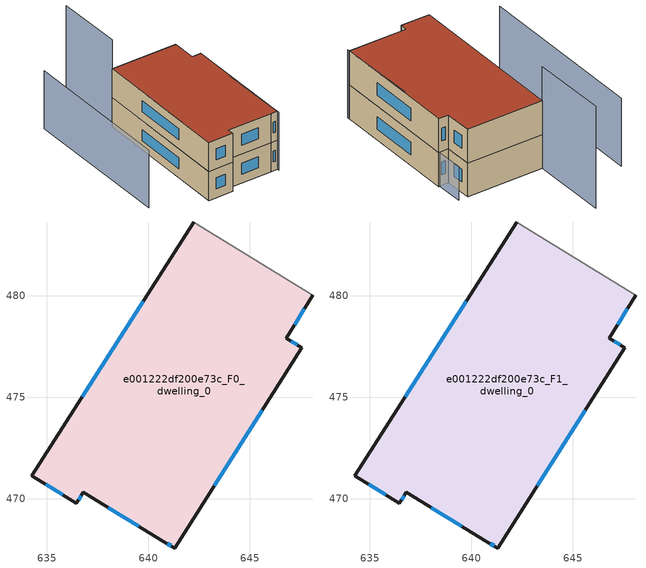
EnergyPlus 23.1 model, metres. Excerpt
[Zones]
e001222df200e73c_F0_dwelling_0
 floor ground (EU_floor_Construction): 648.09,480.01 646.8,477.9 647.57,477.43 641.29,467.57 640.77,467.89 636.79,470.32 636.46,469.77 634.26,471.12 642.23,483.63 z0
 wall outside (EU_wall_Construction): 642.23,483.63 634.26,471.12 636.46,469.77 636.79,470.32 640.77,467.89 641.29,467.57 647.57,477.43 646.8,477.9 648.09,480.01 z0:3
 wall adiabatic (EU_wall_Construction): 648.09,480.01 642.23,483.63 z0:3
 window (EU_Window_Construction): 647.2,478.56 647.69,479.35 / 647.33,477.57 647.04,477.75 / 643.25,470.64 645.62,474.35 / 640.93,467.79 641.13,467.67 / 638.03,469.56 639.53,468.64 / 636.56,469.94 636.69,470.15 / 634.95,470.7 635.77,470.19 / 639.75,479.73 636.75,475.02 z0.93:2.07
e001222df200e73c_F1_dwelling_0
 floor to e001222df200e73c_F0_dwelling_0 (EU_floor_Construction): 648.09,480.01 646.8,477.9 647.57,477.43 641.29,467.57 640.77,467.89 636.79,470.32 636.46,469.77 634.26,471.12 642.23,483.63 z3
 wall outside (EU_wall_Construction): 642.23,483.63 634.26,471.12 636.46,469.77 636.79,470.32 640.77,467.89 641.29,467.57 647.57,477.43 646.8,477.9 648.09,480.01 z3:6
 wall adiabatic (EU_wall_Construction): 648.09,480.01 642.23,483.63 z3:6
 window (EU_Window_Construction): 647.2,478.56 647.69,479.35 / 647.33,477.57 647.04,477.75 / 643.25,470.64 645.62,474.35 / 640.93,467.79 641.13,467.67 / 638.03,469.56 639.53,468.64 / 636.56,469.94 636.69,470.15 / 634.95,470.7 635.77,470.19 / 639.75,479.73 636.75,475.02 z3.93:5.07
 roof outside (EU_roof_Construction): 641.29,467.57 647.57,477.43 646.8,477.9 648.09,480.01 642.23,483.63 634.26,471.12 636.46,469.77 636.79,470.32 640.77,467.89 z6
shading: 641.19,467.39 645.04,473.64 / 639.66,488.98 631.1,475.53 z0:6; 645.13,473.59 648.82,479.56 z0:3; 642.23,483.63 645.85,489.49 z0:9
[Building]
EU S2 Campaign: North Axis=0; Terrain=City; Solar Distribution=FullExterior
[Site:Location]
Montreal-Trudeau.Intl.AP: Latitude=45.4667; Longitude=-73.75; Time Zone=-5; Elevation=36
[SizingPeriod:WeatherFileDays]
AnnualSizingPeriod: Begin Month=1; Begin Day of Month=1; End Month=12; End Day of Month=31; Day of Week for Start Day=Monday; Use Weather File Daylight Saving Period=No; Use Weather File Rain and Snow Indicators=No
[MATERIAL]
EU_InternalMass_Material: Roughness=MediumRough; Thickness=0.1; Conductivity=1; Density=1800; Specific Heat=900; Thermal Absorptance=0.9; Solar Absorptance=0.7; Visible Absorptance=0.7
[MATERIAL:NOMASS] Roughness=MediumRough; Thermal Absorptance=0.9; Solar Absorptance=0.7; Visible Absorptance=0.7
Name | Thermal Resistance
EU_wall_NoMass; EU_floor_NoMass | 1.36485
EU_roof_NoMass | 2.55992
[WINDOWMATERIAL:SIMPLEGLAZINGSYSTEM]
EU_Window_SimpleGlazing: UFactor=3.92339; Solar Heat Gain Coefficient=0.8; Visible Transmittance=0.8
[CONSTRUCTION]
EU_wall_Construction: EU_wall_NoMass
EU_roof_Construction: EU_roof_NoMass
EU_floor_Construction: EU_floor_NoMass
EU_Window_Construction: EU_Window_SimpleGlazing
EU_InternalMass_Construction: EU_InternalMass_Material
[ZONE] Type=1; Multiplier=1; Ceiling Height=autocalculate; Floor Area=autocalculate; Part of Total Floor Area=Yes
Name | Volume
e001222df200e73c_F0_dwelling_0 | 331.537
e001222df200e73c_F1_dwelling_0 | 331.539
[INTERNALMASS] Construction=EU_InternalMass_Construction; Surface Area=110.513
Name | Zone or ZoneList
e001222df200e73c_F0_dwelling_0_EU_InternalMass | e001222df200e73c_F0_dwelling_0
e001222df200e73c_F1_dwelling_0_EU_InternalMass | e001222df200e73c_F1_dwelling_0
[OTHEREQUIPMENT] Fuel Type=Electricity; Design Level Calculation Method=Watts/Area; Power per Zone Floor Area=1; Fraction Latent=0; Fraction Radiant=0; Fraction Lost=0; Carbon Dioxide Generation Rate=0; EndUse Subcategory=EU_Step8_InternalGains
Name | Zone or ZoneList or Space or SpaceList | Schedule
EU_Step8_InternalGain_e001222df200e73c_F0_dwelling_0_f000 | e001222df200e73c_F0_dwelling_0 | EU_Step8_GainSchedule_e001222df200e73c_F0_dwelling_0_f000
EU_Step8_InternalGain_e001222df200e73c_F1_dwelling_0_f000 | e001222df200e73c_F1_dwelling_0 | EU_Step8_GainSchedule_e001222df200e73c_F1_dwelling_0_f000
[ZONEVENTILATION:DESIGNFLOWRATE] Schedule=EU_AlwaysOn; Design Flow Rate Calculation Method=AirChanges/Hour; Air Changes per Hour=0.860309; Ventilation Type=Natural; Fan Pressure Rise=0; Fan Total Efficiency=1; Constant Term Coefficient=1; Temperature Term Coefficient=0; Velocity Term Coefficient=0; Velocity Squared Term Coefficient=0; Minimum Indoor Temperature=-100; Maximum Indoor Temperature=100; Delta Temperature=-100; Minimum Outdoor Temperature=-100; Maximum Outdoor Temperature=100; Maximum Wind Speed=40
Name | Zone or ZoneList or Space or SpaceList
EU_ConstantAir_e001222df200e73c_F0_dwelling_0 | e001222df200e73c_F0_dwelling_0
EU_ConstantAir_e001222df200e73c_F1_dwelling_0 | e001222df200e73c_F1_dwelling_0
[HVACTEMPLATE:THERMOSTAT] Constant Heating Setpoint=20; Constant Cooling Setpoint=50
EU_HeatOnly_e001222df200e73c_F0_dwelling_0; EU_HeatOnly_e001222df200e73c_F1_dwelling_0
[HVACTEMPLATE:ZONE:IDEALLOADSAIRSYSTEM] System Availability Schedule=EU_AlwaysOn; Maximum Heating Supply Air Temperature=50; Minimum Cooling Supply Air Temperature=13; Maximum Heating Supply Air Humidity Ratio=0.0156; Minimum Cooling Supply Air Humidity Ratio=0.0077; Heating Limit=NoLimit; Cooling Limit=NoLimit; Heating Availability Schedule=EU_AlwaysOn; Cooling Availability Schedule=EU_CoolingOff; Dehumidification Control Type=ConstantSensibleHeatRatio; Cooling Sensible Heat Ratio=0.7; Dehumidification Setpoint=60; Humidification Control Type=None; Humidification Setpoint=30; Outdoor Air Method=None; Outdoor Air Flow Rate per Person=0.00944; Outdoor Air Flow Rate per Zone Floor Area=0; Outdoor Air Flow Rate per Zone=0; Demand Controlled Ventilation Type=None; Outdoor Air Economizer Type=NoEconomizer; Heat Recovery Type=None; Sensible Heat Recovery Effectiveness=0.7; Latent Heat Recovery Effectiveness=0.65
Name | Template Thermostat
e001222df200e73c_F0_dwelling_0 | EU_HeatOnly_e001222df200e73c_F0_dwelling_0
e001222df200e73c_F1_dwelling_0 | EU_HeatOnly_e001222df200e73c_F1_dwelling_0
[SIZING:ZONE] Zone Cooling Design Supply Air Temperature Input Method=SupplyAirTemperature; Zone Cooling Design Supply Air Temperature=13; Zone Heating Design Supply Air Temperature Input Method=SupplyAirTemperature; Zone Heating Design Supply Air Temperature=50; Zone Cooling Design Supply Air Humidity Ratio=0.008; Zone Heating Design Supply Air Humidity Ratio=0.008; Cooling Design Air Flow Method=DesignDay; Cooling Design Air Flow Rate=0; Cooling Minimum Air Flow per Zone Floor Area=0.000762; Cooling Minimum Air Flow=0; Cooling Minimum Air Flow Fraction=0.2; Heating Design Air Flow Method=DesignDay; Heating Design Air Flow Rate=0; Heating Maximum Air Flow per Zone Floor Area=0.002032; Heating Maximum Air Flow=0.141576; Heating Maximum Air Flow Fraction=0.3; Account for Dedicated Outdoor Air System=No; Dedicated Outdoor Air System Control Strategy=NeutralSupplyAir; Dedicated Outdoor Air Low Setpoint Temperature for Design=autosize; Dedicated Outdoor Air High Setpoint Temperature for Design=autosize; Zone Load Sizing Method=Sensible Load Only No Latent Load; Zone Latent Cooling Design Supply Air Humidity Ratio Input Method=HumidityRatioDifference; Zone Cooling Design Supply Air Humidity Ratio Difference=0.005; Zone Latent Heating Design Supply Air Humidity Ratio Input Method=HumidityRatioDifference; Zone Humidification Design Supply Air Humidity Ratio Difference=0.005
e001222df200e73c_F0_dwelling_0; e001222df200e73c_F1_dwelling_0
[SCHEDULE:CONSTANT]
Name | Hourly Value
EU_AlwaysOn | 1
EU_CoolingOff | 0
[SCHEDULE:FILE] Column Number=1; Rows to Skip at Top=0; Number of Hours of Data=8760; Column Separator=Comma; Interpolate to Timestep=No; Minutes per Item=60; Adjust Schedule for Daylight Savings=Yes
Name | File
EU_Step8_GainSchedule_e001222df200e73c_F0_dwelling_0_f000 | ../../schedules/e001222df200e73c/e001222df200e73c_F0_dwelling_0_f000_gain.csv
EU_Step8_GainSchedule_e001222df200e73c_F1_dwelling_0_f000 | ../../schedules/e001222df200e73c/e001222df200e73c_F1_dwelling_0_f000_gain.csv
